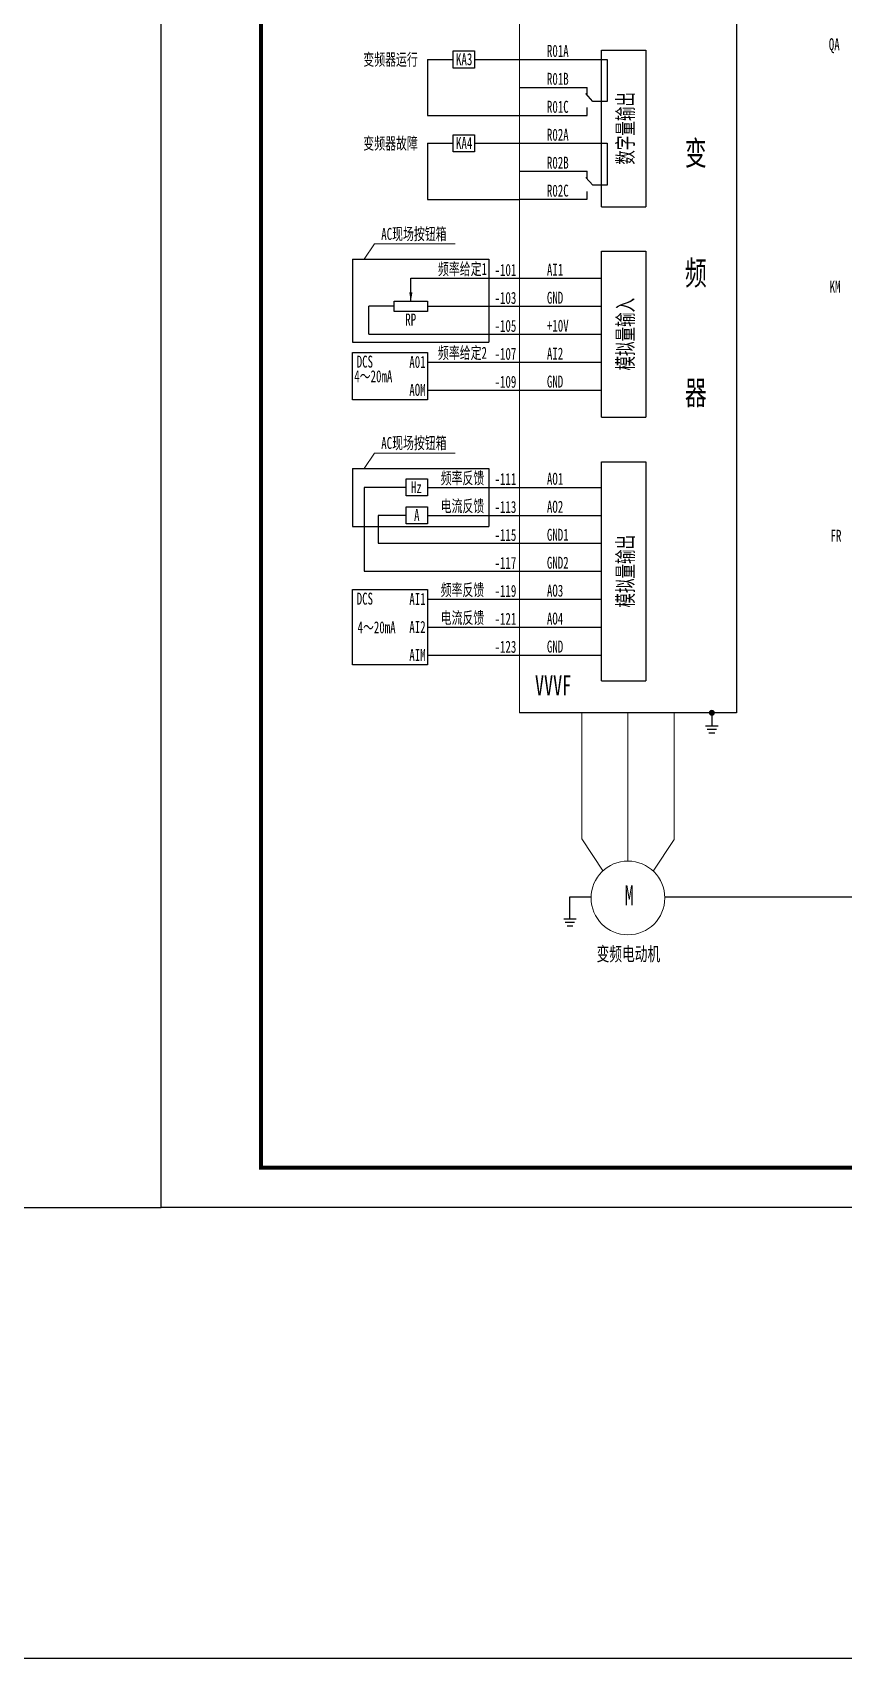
# Model space of a CAD drawing. Header units: millimetres. Extents: x 257344 to 1270023, y 272924 to 540726.
# Drawn here: x 773584 to 793894, y 272924 to 313635 of the extents above; entities that cross this region are included whole.
import ezdxf
from ezdxf.enums import TextEntityAlignment as Align

# ---------------------------------------------------------------- set-up
doc = ezdxf.new("R2010")
doc.units = ezdxf.units.MM
doc.linetypes.add('常规', pattern=[20, 10, 0, 10])
for name, color, linetype, lineweight in [('_0', 7, 'Continuous', 25), ('MX', 3, 'Continuous', 0), ('SW', 8, 'Continuous', 20), ('TEXT', 4, 'Continuous', 0)]:
    doc.layers.add(name, color=color, linetype=linetype, lineweight=lineweight)
for name, color, linetype in [('BORDER', 7, 'Continuous'), ('动力平面导线层', 3, '常规'), ('动力平面设备层', 1, 'Continuous'), ('图框', 7, 'Continuous'), ('照明平面导线层', 3, 'Continuous'), ('照明平面设备层', 1, 'Continuous')]:
    doc.layers.add(name, color=color, linetype=linetype)
doc.styles.add('标准', font='', dxfattribs={"width": 0.667})
doc.styles.get('标准').set_extended_font_data('NSimSun')

msp = doc.modelspace()

# ---------------------------------------------------------------- hatches: boundary and pattern name
msp.add_hatch(color=256).paths.add_polyline_path([(783100.4, 307130.8), (783059.6, 306907.4), (783018.7, 307130.8)])

# ---------------------------------------------------------------- linework, layer by layer
msp.add_line((782010.7, 306080.9), (782010.7, 306780.9))
at = {"color": 3}
msp.add_line((766808.8, 284214.5), (776808.8, 284214.5), dxfattribs=at)
msp.add_lwpolyline([(267543.6, 342923.7), (1270023.5, 342923.7), (1270023.5, 272923.7), (267543.6, 272923.7)], close=True, dxfattribs=at)
msp.add_lwpolyline([(782644.7, 306653.7), (782644.7, 306908.2), (783474.4, 306908.2), (783474.4, 306653.7)], close=True)
at = {"color": 7, "linetype": 'ByBlock', "lineweight": 20, "const_width": 75}
msp.add_lwpolyline([(790597, 296638.9, 1), (790597, 296563.9, 1)], format="xyb", close=True, dxfattribs=at)
at = {"layer": '_0', "color": 0, "linetype": 'ByBlock'}
for p, q in [((787831.8, 313194.9), (788941.8, 313194.9)), ((787831.8, 309274.5), (787831.8, 313194.9)), ((788941.8, 313194.9), (788941.8, 309274.5)), ((783474.4, 312961.1), (784122.2, 312961.1)), ((784653.9, 312961.1), (785072.5, 312961.1)), ((784653.9, 312961.1), (785779.1, 312961.1)), ((785779.1, 312961.1), (787204.1, 312961.1)), ((785779.1, 312261.1), (787204.1, 312261.1)), ((783474.4, 311557), (785779, 311557)), ((785779.1, 311561.1), (787204.1, 311561.1)), ((783474.4, 310861.1), (784122.2, 310861.1)), ((784653.9, 310861.1), (785779.1, 310861.1)), ((784653.9, 310861.1), (785072.5, 310861.1)), ((785779.1, 310861.1), (787204.1, 310861.1)), ((785779.1, 310161.1), (787204.1, 310161.1)), ((783474.4, 309457), (785779, 309457)), ((785779.1, 309461.1), (787204.1, 309461.1)), ((787831.8, 309274.5), (788941.8, 309274.5)), ((787831.8, 308161.8), (788941.8, 308161.8)), ((787831.8, 304000.1), (787831.8, 308161.8)), ((788941.8, 308161.8), (788941.8, 304000.1)), ((783059.6, 307480.9), (787831.8, 307480.9)), ((783474.4, 306780.9), (787831.8, 306780.9)), ((782010.7, 306080.9), (787831.8, 306080.9)), ((783474.4, 305380.9), (787831.8, 305380.9)), ((783474.4, 304680.9), (787831.8, 304680.9)), ((787831.8, 304000.1), (788941.8, 304000.1)), ((787831.8, 302887.4), (788941.8, 302887.4)), ((787831.8, 297404.3), (787831.8, 302887.4)), ((788941.8, 302887.4), (788941.8, 297404.3)), ((783474.4, 302245.8), (787831.8, 302245.8)), ((783474.4, 301545.8), (787831.8, 301545.8)), ((782241.7, 300845.8), (787831.8, 300845.8)), ((781891.2, 300145.8), (787831.8, 300145.8)), ((783474.4, 299445.8), (787831.8, 299445.8)), ((783474.4, 298745.8), (787831.8, 298745.8)), ((783474.4, 298045.8), (787831.8, 298045.8)), ((787831.8, 297404.3), (788941.8, 297404.3)), ((790597, 296601.4), (790597, 296272.4)), ((787040.9, 291992.5), (787573.2, 291992.5))]:
    msp.add_line(p, q, dxfattribs=at)
at = {"layer": '_0', "color": 6, "linetype": 'ByBlock', "ltscale": 1500}
for p, q in [((781595.9, 307956.1), (781595.9, 305881.4)), ((781595.9, 307956.1), (785014.6, 307956.1)), ((785014.6, 307956.1), (785014.6, 305881.4)), ((781595.9, 305881.4), (785014.6, 305881.4)), ((781595.9, 302721), (781595.9, 301267)), ((781595.9, 302721), (785014.6, 302721)), ((785014.6, 302721), (785014.6, 301267)), ((781595.9, 301267), (785014.6, 301267)), ((789419.3, 291992.5), (794625.3, 291992.5))]:
    msp.add_line(p, q, dxfattribs=at)
at = {"layer": '_0', "color": 4, "linetype": 'ByBlock', "ltscale": 10}
for p, q in [((781595.9, 304435), (781595.9, 305626.9)), ((781595.9, 305626.9), (783474.4, 305626.9)), ((783474.4, 305626.9), (783474.4, 304435)), ((783474.4, 304435), (781595.9, 304435)), ((781595.9, 299691.8), (783474.4, 299691.8)), ((781595.9, 297799.9), (781595.9, 299691.8)), ((783474.4, 299691.8), (783474.4, 297799.9)), ((783474.4, 297799.9), (781595.9, 297799.9))]:
    msp.add_line(p, q, dxfattribs=at)
at = {"layer": '_0', "linetype": 'ByBlock'}
msp.add_line((787040.9, 291440.1), (787040.9, 291992.5), dxfattribs=at)
at = {"layer": 'BORDER'}
for p, q in [((783059.6, 306908.2), (783059.6, 307480.9)), ((782644.7, 306780.9), (782010.7, 306780.9))]:
    msp.add_line(p, q, dxfattribs=at)
at = {"layer": 'BORDER', "linetype": 'ByBlock'}
for p, q in [((782942.7, 302245.8), (781891.2, 302245.8)), ((781891.2, 302245.8), (781891.2, 300145.8)), ((782241.7, 301545.8), (782241.7, 300845.8)), ((782942.7, 301545.8), (782241.7, 301545.8))]:
    msp.add_line(p, q, dxfattribs=at)
for points in [[(784122.2, 313176.6), (784653.9, 313176.6), (784653.9, 312745.7), (784122.2, 312745.7)], [(784122.2, 311076.6), (784653.9, 311076.6), (784653.9, 310645.7), (784122.2, 310645.7)], [(782942.7, 302461.3), (783474.4, 302461.3), (783474.4, 302030.4), (782942.7, 302030.4)], [(782942.7, 301761.3), (783474.4, 301761.3), (783474.4, 301330.4), (782942.7, 301330.4)]]:
    msp.add_lwpolyline(points, close=True, dxfattribs=at)
at = {"layer": 'MX', "color": 7, "linetype": 'ByBlock', "lineweight": 20}
for p, q in [((787340.5, 296610.3), (787340.5, 293445.2)), ((788495.4, 296601.4), (788495.4, 292890.4)), ((789650.2, 296601.4), (789650.2, 293427.3)), ((787340.5, 293445.2), (787872.7, 292638.4)), ((789650.2, 293427.3), (789129.9, 292638.4))]:
    msp.add_line(p, q, dxfattribs=at)
msp.add_circle((788495.7, 291966.5), 923.9, dxfattribs=at)
at = {"layer": 'TEXT', "color": 7, "linetype": 'ByBlock', "ltscale": 100}
msp.add_line((785779.1, 296601.4), (785779.1, 318571.2), dxfattribs=at)
at = {"layer": '动力平面导线层', "color": 0, "linetype": 'ByBlock'}
for p, q in [((783474.4, 312961.1), (783474.4, 311557)), ((783474.4, 310861.1), (783474.4, 309457))]:
    msp.add_line(p, q, dxfattribs=at)
at = {"layer": '动力平面设备层', "color": 0, "linetype": 'ByBlock', "lineweight": -3, "ltscale": 100}
for p, q in [((791211.7, 318571.2), (791211.7, 296601.4)), ((787204.1, 312961.1), (787972.7, 312961.1)), ((787972.7, 312961.1), (787972.7, 311911.1)), ((787204.1, 312261.1), (787475.6, 312261.1)), ((787475.6, 312067.3), (787475.6, 312261.1)), ((787614.1, 311911.1), (787440.3, 312107)), ((787972.7, 311911.1), (787614.1, 311911.1)), ((787204.1, 311561.1), (787475.6, 311561.1)), ((787475.6, 311561.1), (787475.6, 311754.9)), ((787204.1, 310861.1), (787972.7, 310861.1)), ((787972.7, 310861.1), (787972.7, 309811.1)), ((787204.1, 310161.1), (787475.6, 310161.1)), ((787614.1, 309811.1), (787440.3, 310007)), ((787475.6, 309967.3), (787475.6, 310161.1)), ((787204.1, 309461.1), (787475.6, 309461.1)), ((787475.6, 309461.1), (787475.6, 309654.9)), ((787972.7, 309811.1), (787614.1, 309811.1)), ((791211.7, 296601.4), (785779.1, 296601.4)), ((790442.2, 296272.4), (790751.7, 296272.4)), ((790483.9, 296188.2), (790710, 296188.2)), ((790525.6, 296103.9), (790668.3, 296103.9)), ((786886.1, 291440.1), (787195.7, 291440.1)), ((786927.8, 291355.9), (787154, 291355.9)), ((786969.6, 291271.7), (787112.3, 291271.7))]:
    msp.add_line(p, q, dxfattribs=at)
at = {"layer": '图框', "linetype": 'Continuous', "lineweight": 100, "const_width": 100}
msp.add_lwpolyline([(779308.8, 285214.5), (835208.8, 285214.5), (835208.8, 325214.5), (779308.8, 325214.5)], close=True, dxfattribs=at)
at = {"layer": '照明平面导线层', "color": 6, "linetype": 'ByBlock', "lineweight": 20}
for p, q in [((782152.3, 308341.5), (781887.4, 307956.1)), ((782149.7, 308341.5), (784168.3, 308341.5)), ((782152.3, 303106.3), (781887.4, 302721)), ((782149.7, 303106.3), (784168.3, 303106.3))]:
    msp.add_line(p, q, dxfattribs=at)
at = {"layer": '照明平面设备层', "color": 0, "lineweight": -3, "ltscale": 100}
msp.add_lwpolyline([(776808.8, 326214.5), (836208.8, 326214.5), (836208.8, 284214.5), (776808.8, 284214.5)], close=True, dxfattribs=at)

# ---------------------------------------------------------------- texts
at = {"layer": 'SW', "color": 4, "linetype": 'ByBlock', "lineweight": 25, "style": '标准', "width": 0.667}
msp.add_text('变频电动机', height=350, dxfattribs=at).set_placement((788507.2, 290390.1), align=Align.CENTER)
at = {"layer": 'TEXT', "color": 7, "linetype": 'ByBlock', "ltscale": 100, "style": '标准', "width": 0.667}
for s, height, p in [('QA', 300, (793662.5, 313191.8)), ('KA3', 300, (784394.2, 312816.4)), ('KA4', 300, (784394.2, 310716.4)), ('变', 600, (790194.9, 310315.3)), ('频率给定1', 300, (784351.9, 307565.5)), ('频', 600, (790194.9, 307315.3)), ('KM', 300, (793682.8, 307123.3)), ('频率给定2', 300, (784351.9, 305465.5)), ('器', 600, (790194.9, 304315.3)), ('频率反馈', 300, (784351.9, 302330.4)), ('电流反馈', 300, (784351.9, 301630.4)), ('FR', 300, (793707.2, 300883.6)), ('频率反馈', 300, (784351.9, 299530.4)), ('电流反馈', 300, (784351.9, 298830.4)), ('M', 500, (788528.5, 291779.3))]:
    msp.add_text(s, height=height, dxfattribs=at).set_placement(p, align=Align.CENTER)
for s, p in [('变频器运行', (783233.6, 312809.4)), ('变频器故障', (783233.6, 310709.4)), ('A01', (783428.9, 305237.6)), ('AOM', (783428.9, 304537.6)), ('AI1', (783428.9, 299302.5)), ('AI2', (783428.9, 298602.5)), ('AIM', (783428.9, 297902.5))]:
    msp.add_text(s, height=300, dxfattribs=at).set_placement(p, align=Align.RIGHT)
for s, p in [('R01A', (786466.8, 313025.7)), ('R01B', (786466.8, 312325.7)), ('R01C', (786466.8, 311625.7)), ('R02A', (786466.8, 310925.7)), ('R02B', (786466.8, 310225.7)), ('R02C', (786466.8, 309525.7)), ('AI1', (786466.8, 307545.5)), ('GND', (786466.8, 306845.5)), ('+10V', (786466.8, 306145.5)), ('AI2', (786466.8, 305445.5)), ('GND', (786466.8, 304745.5)), ('AO1', (786466.8, 302310.4)), ('Hz', (783060.6, 302101.1)), ('A', (783139.8, 301401.1)), ('AO2', (786466.8, 301610.4)), ('GND1', (786466.8, 300910.4)), ('GND2', (786466.8, 300210.4)), ('AO3', (786466.8, 299510.4)), ('AO4', (786466.8, 298810.4)), ('GND', (786466.8, 298110.4))]:
    msp.add_text(s, height=300, dxfattribs=at).set_placement(p)
at = {"layer": 'TEXT', "color": 0, "linetype": 'ByBlock', "ltscale": 100, "style": '标准', "width": 0.667}
for s, p in [('数字量输出', (788630.1, 311234.7)), ('模拟量输入', (788630.1, 306080.9)), ('模拟量输出', (788630.1, 300145.8))]:
    msp.add_text(s, height=400, rotation=90, dxfattribs=at).set_placement(p, align=Align.CENTER)
at = {"layer": 'TEXT', "color": 6, "linetype": 'ByBlock', "ltscale": 100, "style": '标准', "width": 0.667}
for p in [(783135.8, 308442.9), (783135.8, 303207.8)]:
    msp.add_text('AC现场按钮箱', height=300, dxfattribs=at).set_placement(p, align=Align.CENTER)
at = {"layer": 'TEXT', "color": 2, "linetype": 'ByBlock', "ltscale": 100, "style": '标准', "width": 0.667}
for s, p in [('-101', (785700, 307540.4)), ('-103', (785700, 306840.4)), ('-105', (785700, 306140.4)), ('-107', (785700, 305440.4)), ('-109', (785700, 304740.4)), ('-111', (785700, 302305.3)), ('-113', (785700, 301605.3)), ('-115', (785700, 300905.3)), ('-117', (785700, 300205.3)), ('-119', (785700, 299505.3)), ('-121', (785700, 298805.3)), ('-123', (785700, 298105.3))]:
    msp.add_text(s, height=300, dxfattribs=at).set_placement(p, align=Align.RIGHT)
at = {"layer": 'TEXT', "color": 7, "ltscale": 100, "style": '标准', "width": 0.667}
msp.add_text('RP', height=300, dxfattribs=at).set_placement((782919.6, 306299))
at = {"layer": 'TEXT', "color": 4, "linetype": 'ByBlock', "ltscale": 100, "style": '标准', "width": 0.667}
for p in [(781703.4, 305245.1), (781703.4, 299310)]:
    msp.add_text('DCS', height=300, dxfattribs=at).set_placement(p)
at = {"layer": 'TEXT', "color": 7, "linetype": 'ByBlock', "ltscale": 100, "style": '标准', "width": 0.667}
for p in [(782118.7, 305025.7), (782200.4, 298739.4)]:
    msp.add_text('4～20mA', height=300, dxfattribs=at).set_placement(p, align=Align.MIDDLE)
at = {"layer": 'TEXT', "color": 0, "linetype": 'ByBlock', "ltscale": 100, "style": '标准', "width": 0.667}
msp.add_text('VVVF', height=500, dxfattribs=at).set_placement((786167.5, 297040.9))

doc.saveas('drawing.dxf')
